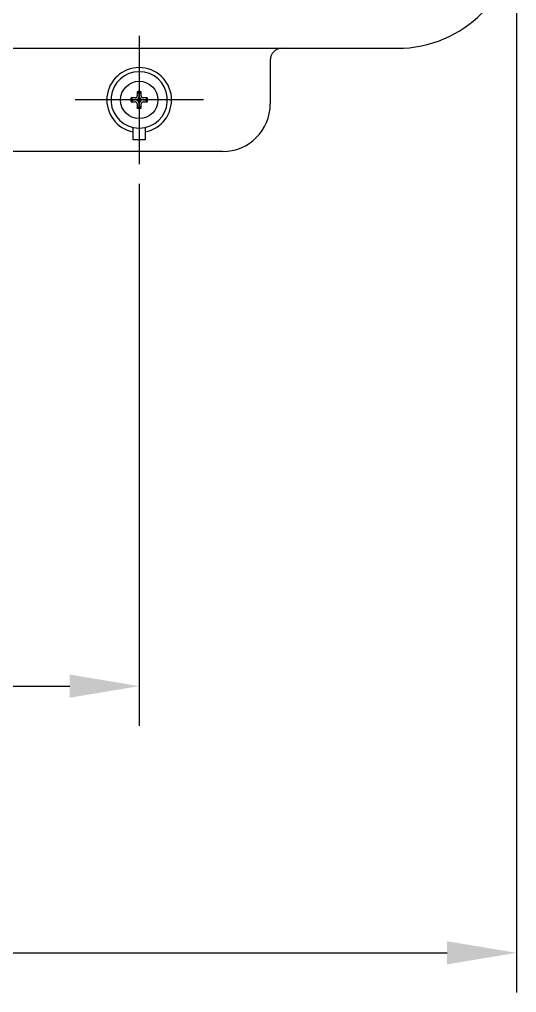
# Model space of a CAD drawing. Extents: x 17496 to 17916, y -10787 to -10193.
# Drawn here: x 17696.25 to 17721.28, y -10611.93 to -10562.94 of the extents above; entities that cross this region are included whole.
import ezdxf

# ---------------------------------------------------------------- set-up
doc = ezdxf.new("R2010")
doc.units = 0
doc.header["$LTSCALE"] = 7
doc.header["$MEASUREMENT"] = 0
doc.linetypes.add('CENTER', pattern=[2, 1.25, -0.25, 0.25, -0.25])
for name, color, linetype in [('CL', 1, 'CENTER'), ('D', 2, 'CONTINUOUS'), ('DWG', 7, 'CONTINUOUS')]:
    doc.layers.add(name, color=color, linetype=linetype)

msp = doc.modelspace()

# ---------------------------------------------------------------- linework, layer by layer
at = {"layer": 'CL', "linetype": 'CENTER'}
for p, q in [((17702.278, -10563.766), (17702.278, -10570.226)), ((17705.508, -10566.996), (17699.048, -10566.996))]:
    msp.add_line(p, q, dxfattribs=at)
at = {"layer": 'D'}
for p, q in [((17721.278, -10559.398), (17721.278, -10611.929)), ((17702.278, -10571.226), (17702.278, -10598.505)), ((17635.778, -10596.505), (17698.778, -10596.505)), ((17616.778, -10609.929), (17717.778, -10609.929))]:
    msp.add_line(p, q, dxfattribs=at)
for points in [[(17698.778, -10595.922), (17698.778, -10597.088), (17702.278, -10596.505)], [(17717.778, -10609.345), (17717.778, -10610.512), (17721.278, -10609.929)]]:
    msp.add_solid(points, dxfattribs=at)
at = {"layer": 'DWG'}
for p, q in [((17619.276, -10564.396), (17709.478, -10564.396)), ((17709.478, -10564.396), (17715.28, -10564.396)), ((17708.878, -10564.996), (17708.878, -10567.197)), ((17702.178, -10566.588), (17702.178, -10566.796)), ((17702.278, -10566.676), (17702.278, -10566.796)), ((17702.278, -10566.796), (17702.278, -10566.676)), ((17702.378, -10566.796), (17702.378, -10566.588)), ((17702.078, -10566.896), (17701.871, -10566.896)), ((17701.871, -10567.096), (17702.078, -10567.096)), ((17701.958, -10566.996), (17702.078, -10566.996)), ((17702.078, -10566.996), (17701.958, -10566.996)), ((17702.178, -10567.196), (17702.178, -10567.404)), ((17702.278, -10567.196), (17702.278, -10567.316)), ((17702.278, -10567.316), (17702.278, -10567.196)), ((17702.378, -10567.404), (17702.378, -10567.196)), ((17702.686, -10566.896), (17702.478, -10566.896)), ((17702.598, -10566.996), (17702.478, -10566.996)), ((17702.478, -10566.996), (17702.598, -10566.996)), ((17702.478, -10567.096), (17702.686, -10567.096)), ((17701.978, -10568.598), (17701.978, -10568.384)), ((17701.978, -10568.996), (17701.978, -10568.598)), ((17702.578, -10568.384), (17702.578, -10568.598)), ((17702.578, -10568.598), (17702.578, -10568.996)), ((17702.578, -10568.996), (17701.978, -10568.996)), ((17706.479, -10569.596), (17695.678, -10569.596))]:
    msp.add_line(p, q, dxfattribs=at)
msp.add_circle((17702.278, -10566.996), 0.94, dxfattribs=at)
for centre, radius, start, end in [((17702.278, -10566.996), 1.63, 280.6057, 259.3943), ((17702.278, -10566.996), 1.42, 282.1966, 257.8034), ((17702.278, -10566.996), 0.42, 76.2259, 103.7741), ((17702.278, -10566.996), 0.42, 166.2259, 193.7741), ((17702.078, -10566.796), 0.2, 270, 0), ((17702.078, -10566.796), 0.1, 270, 0), ((17702.078, -10567.196), 0.2, 0, 90), ((17702.078, -10567.196), 0.1, 0, 90), ((17702.478, -10566.796), 0.2, 180, 270), ((17702.478, -10567.196), 0.2, 90, 180), ((17702.478, -10566.796), 0.1, 180, 270), ((17702.478, -10567.196), 0.1, 90, 180), ((17702.278, -10566.996), 0.42, 346.2259, 13.7741), ((17702.278, -10566.996), 0.42, 256.2259, 283.7741), ((17702.278, -10566.996), 1.42, 257.8034, 282.1966)]:
    msp.add_arc(centre, radius, start, end, dxfattribs=at)
for centre, major_axis in [((17715.276, -10558.394), (4.246, -4.246)), ((17709.479, -10564.996), (-0.425, 0.425)), ((17706.478, -10567.195), (1.698, -1.698))]:
    msp.add_ellipse(centre, major_axis=major_axis, ratio=0.999315, start_param=5.49813, end_param=7.068241, dxfattribs=at)
for points in [[(17702.178, -10566.588), (17702.234, -10566.632), (17702.278, -10566.676)], [(17702.378, -10566.588), (17702.322, -10566.632), (17702.278, -10566.676)], [(17701.871, -10566.896), (17701.914, -10566.952), (17701.958, -10566.996)], [(17701.871, -10567.096), (17701.914, -10567.04), (17701.958, -10566.996)], [(17702.686, -10566.896), (17702.642, -10566.952), (17702.598, -10566.996)], [(17702.686, -10567.096), (17702.642, -10567.04), (17702.598, -10566.996)], [(17702.178, -10567.404), (17702.234, -10567.36), (17702.278, -10567.316)], [(17702.378, -10567.404), (17702.322, -10567.36), (17702.278, -10567.316)]]:
    msp.add_open_spline(points, degree=2, dxfattribs=at)

doc.saveas('drawing.dxf')
